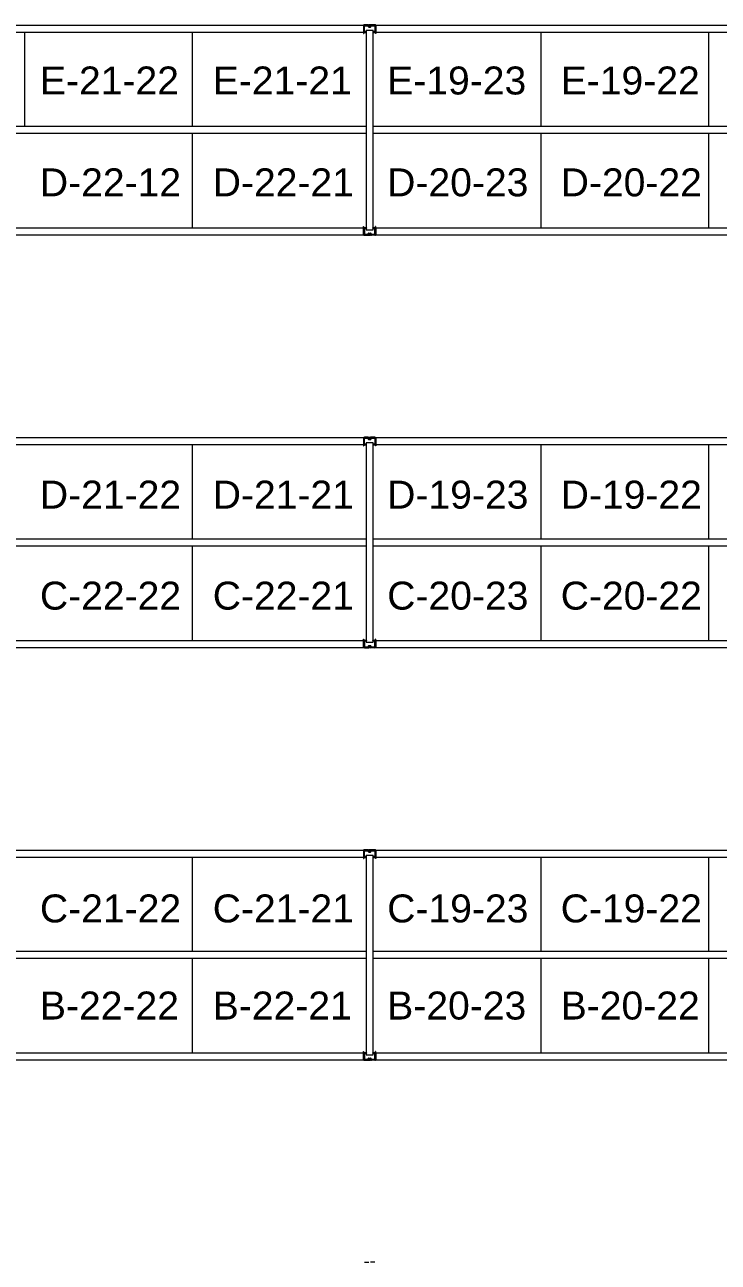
# Model space of a CAD drawing. Header units: inches. Extents: x 2743 to 10591, y -1604 to 5792.
# Drawn here: x 7450.5 to 7648.8, y 3516.1 to 3870.1 of the extents above; entities that cross this region are included whole.
import ezdxf

# ---------------------------------------------------------------- set-up
doc = ezdxf.new("R2010")
doc.units = ezdxf.units.IN
doc.header["$LTSCALE"] = 0.1875
doc.header["$MEASUREMENT"] = 0
for name, color, linetype, lineweight in [('22 Dimension', 7, 'Continuous', 5), ('32 Echelle', 160, 'Continuous', 15), ('33 Poutre', 30, 'Continuous', 15)]:
    doc.layers.add(name, color=color, linetype=linetype, lineweight=lineweight)
doc.styles.add('arial', font='')
doc.styles.get('arial').set_extended_font_data('Arial')

msp = doc.modelspace()

# ---------------------------------------------------------------- hatches: boundary and pattern name
at = {"layer": '32 Echelle'}
for points in [[(7548.14784, 3867.78941), (7548.14784, 3867.97691), (7547.96034, 3867.97691)], [(7548.14784, 3867.78941), (7548.14784, 3867.97691), (7547.96034, 3867.97691)], [(7550.14784, 3867.78941), (7550.14784, 3867.97691), (7550.33534, 3867.97691)], [(7550.14784, 3867.78941), (7550.14784, 3867.97691), (7550.33534, 3867.97691)], [(7548.14784, 3812.16441), (7548.14784, 3811.97691), (7547.96034, 3811.97691)], [(7548.14784, 3812.16441), (7548.14784, 3811.97691), (7547.96034, 3811.97691)], [(7550.14784, 3812.16441), (7550.14784, 3811.97691), (7550.33534, 3811.97691)], [(7550.14784, 3812.16441), (7550.14784, 3811.97691), (7550.33534, 3811.97691)], [(7548.14784, 3749.78941), (7548.14784, 3749.97691), (7547.96034, 3749.97691)], [(7548.14784, 3749.78941), (7548.14784, 3749.97691), (7547.96034, 3749.97691)], [(7550.14784, 3749.78941), (7550.14784, 3749.97691), (7550.33534, 3749.97691)], [(7550.14784, 3749.78941), (7550.14784, 3749.97691), (7550.33534, 3749.97691)], [(7548.14784, 3694.16441), (7548.14784, 3693.97691), (7547.96034, 3693.97691)], [(7548.14784, 3694.16441), (7548.14784, 3693.97691), (7547.96034, 3693.97691)], [(7550.14784, 3694.16441), (7550.14784, 3693.97691), (7550.33534, 3693.97691)], [(7550.14784, 3694.16441), (7550.14784, 3693.97691), (7550.33534, 3693.97691)], [(7548.14784, 3631.78941), (7548.14784, 3631.97691), (7547.96034, 3631.97691)], [(7548.14784, 3631.78941), (7548.14784, 3631.97691), (7547.96034, 3631.97691)], [(7550.14784, 3631.78941), (7550.14784, 3631.97691), (7550.33534, 3631.97691)], [(7550.14784, 3631.78941), (7550.14784, 3631.97691), (7550.33534, 3631.97691)], [(7548.14784, 3576.16441), (7548.14784, 3575.97691), (7547.96034, 3575.97691)], [(7548.14784, 3576.16441), (7548.14784, 3575.97691), (7547.96034, 3575.97691)], [(7550.14784, 3576.16441), (7550.14784, 3575.97691), (7550.33534, 3575.97691)], [(7550.14784, 3576.16441), (7550.14784, 3575.97691), (7550.33534, 3575.97691)]]:
    msp.add_hatch(color=256, dxfattribs=at).paths.add_polyline_path(points)

# ---------------------------------------------------------------- linework, layer by layer
at = {"layer": '22 Dimension'}
for p, q in [((7450.52284, 3840.97691), (7450.52284, 3867.97691)), ((7498.52284, 3840.97691), (7498.52284, 3867.97691)), ((7598.14784, 3840.97691), (7598.14784, 3867.97691)), ((7646.14784, 3840.97691), (7646.14784, 3867.97691)), ((7548.14784, 3840.97691), (7402.52284, 3840.97691)), ((7695.77284, 3840.97691), (7550.14784, 3840.97691)), ((7548.14784, 3838.97691), (7402.52284, 3838.97691)), ((7498.52284, 3811.97691), (7498.52284, 3838.97691)), ((7695.77284, 3838.97691), (7550.14784, 3838.97691)), ((7598.14784, 3811.97691), (7598.14784, 3838.97691)), ((7646.14784, 3811.97691), (7646.14784, 3838.97691)), ((7498.52284, 3722.97691), (7498.52284, 3749.97691)), ((7598.14784, 3722.97691), (7598.14784, 3749.97691)), ((7646.14784, 3722.97691), (7646.14784, 3749.97691)), ((7548.14784, 3722.97691), (7402.52284, 3722.97691)), ((7548.14784, 3720.97691), (7402.52284, 3720.97691)), ((7498.52284, 3693.97691), (7498.52284, 3720.97691)), ((7695.77284, 3722.97691), (7550.14784, 3722.97691)), ((7695.77284, 3720.97691), (7550.14784, 3720.97691)), ((7598.14784, 3693.97691), (7598.14784, 3720.97691)), ((7646.14784, 3693.97691), (7646.14784, 3720.97691)), ((7498.52284, 3604.97691), (7498.52284, 3631.97691)), ((7598.14784, 3604.97691), (7598.14784, 3631.97691)), ((7646.14784, 3604.97691), (7646.14784, 3631.97691)), ((7548.14784, 3604.97691), (7402.52284, 3604.97691)), ((7695.77284, 3604.97691), (7550.14784, 3604.97691)), ((7548.14784, 3602.97691), (7402.52284, 3602.97691)), ((7498.52284, 3575.97691), (7498.52284, 3602.97691)), ((7695.77284, 3602.97691), (7550.14784, 3602.97691)), ((7598.14784, 3575.97691), (7598.14784, 3602.97691)), ((7646.14784, 3575.97691), (7646.14784, 3602.97691))]:
    msp.add_line(p, q, dxfattribs=at)
at = {"layer": '32 Echelle', "linetype": 'Continuous', "lineweight": 25}
for p, q in [((7547.52288, 3869.79316), (7547.52288, 3868.16066)), ((7547.52288, 3869.79316), (7547.52288, 3868.16066)), ((7547.61288, 3868.16066), (7547.61288, 3869.79316)), ((7547.61288, 3868.16066), (7547.61288, 3869.79316)), ((7548.63547, 3869.97691), (7547.70663, 3869.97691)), ((7548.63547, 3869.97691), (7547.70663, 3869.97691)), ((7547.70663, 3869.88691), (7548.63547, 3869.88691)), ((7547.70663, 3869.88691), (7548.63547, 3869.88691)), ((7548.72512, 3869.82057), (7548.76903, 3869.67693)), ((7548.72512, 3869.82057), (7548.76903, 3869.67693)), ((7548.8551, 3869.70325), (7548.81119, 3869.84688)), ((7548.8551, 3869.70325), (7548.81119, 3869.84688)), ((7549.35092, 3869.63691), (7548.94475, 3869.63691)), ((7549.35092, 3869.63691), (7548.94475, 3869.63691)), ((7548.94475, 3869.54691), (7549.35092, 3869.54691)), ((7548.94475, 3869.54691), (7549.35092, 3869.54691)), ((7549.48449, 3869.84688), (7549.44057, 3869.70325)), ((7549.48449, 3869.84688), (7549.44057, 3869.70325)), ((7549.52664, 3869.67693), (7549.57055, 3869.82057)), ((7549.52664, 3869.67693), (7549.57055, 3869.82057)), ((7550.58904, 3869.97691), (7549.66021, 3869.97691)), ((7550.58904, 3869.97691), (7549.66021, 3869.97691)), ((7549.66021, 3869.88691), (7550.58904, 3869.88691)), ((7549.66021, 3869.88691), (7550.58904, 3869.88691)), ((7550.68279, 3869.79316), (7550.68279, 3868.16066)), ((7550.68279, 3869.79316), (7550.68279, 3868.16066)), ((7550.77279, 3868.16066), (7550.77279, 3869.79316)), ((7550.77279, 3868.16066), (7550.77279, 3869.79316)), ((7548.12288, 3868.06691), (7547.70663, 3868.06691)), ((7548.12288, 3868.06691), (7547.70663, 3868.06691)), ((7547.70663, 3867.97691), (7548.12288, 3867.97691)), ((7547.70663, 3867.97691), (7548.12288, 3867.97691)), ((7548.12288, 3867.97691), (7548.12288, 3868.06691)), ((7548.12288, 3867.97691), (7548.12288, 3868.06691)), ((7550.58904, 3868.06691), (7550.17279, 3868.06691)), ((7550.17279, 3868.06691), (7550.17279, 3867.97691)), ((7550.58904, 3868.06691), (7550.17279, 3868.06691)), ((7550.17279, 3868.06691), (7550.17279, 3867.97691)), ((7550.17279, 3867.97691), (7550.58904, 3867.97691)), ((7550.17279, 3867.97691), (7550.58904, 3867.97691)), ((7547.52288, 3810.16066), (7547.52288, 3811.79316)), ((7547.52288, 3810.16066), (7547.52288, 3811.79316)), ((7547.61288, 3811.79316), (7547.61288, 3810.16066)), ((7547.61288, 3811.79316), (7547.61288, 3810.16066)), ((7547.70663, 3811.97691), (7548.12288, 3811.97691)), ((7547.70663, 3811.97691), (7548.12288, 3811.97691)), ((7548.12288, 3811.88691), (7547.70663, 3811.88691)), ((7548.12288, 3811.88691), (7547.70663, 3811.88691)), ((7547.70663, 3810.06691), (7548.63547, 3810.06691)), ((7547.70663, 3810.06691), (7548.63547, 3810.06691)), ((7548.63547, 3809.97691), (7547.70663, 3809.97691)), ((7548.63547, 3809.97691), (7547.70663, 3809.97691)), ((7548.12288, 3811.97691), (7548.12288, 3811.88691)), ((7548.12288, 3811.97691), (7548.12288, 3811.88691)), ((7548.72512, 3810.13325), (7548.76903, 3810.27688)), ((7548.72512, 3810.13325), (7548.76903, 3810.27688)), ((7548.8551, 3810.25057), (7548.81119, 3810.10693)), ((7548.8551, 3810.25057), (7548.81119, 3810.10693)), ((7548.94475, 3810.40691), (7549.35092, 3810.40691)), ((7548.94475, 3810.40691), (7549.35092, 3810.40691)), ((7549.35092, 3810.31691), (7548.94475, 3810.31691)), ((7549.35092, 3810.31691), (7548.94475, 3810.31691)), ((7549.48449, 3810.10693), (7549.44057, 3810.25057)), ((7549.48449, 3810.10693), (7549.44057, 3810.25057)), ((7549.52664, 3810.27688), (7549.57055, 3810.13325)), ((7549.52664, 3810.27688), (7549.57055, 3810.13325)), ((7549.66021, 3810.06691), (7550.58904, 3810.06691)), ((7549.66021, 3810.06691), (7550.58904, 3810.06691)), ((7550.58904, 3809.97691), (7549.66021, 3809.97691)), ((7550.58904, 3809.97691), (7549.66021, 3809.97691)), ((7550.17279, 3811.97691), (7550.58904, 3811.97691)), ((7550.17279, 3811.88691), (7550.17279, 3811.97691)), ((7550.17279, 3811.97691), (7550.58904, 3811.97691)), ((7550.17279, 3811.88691), (7550.17279, 3811.97691)), ((7550.58904, 3811.88691), (7550.17279, 3811.88691)), ((7550.58904, 3811.88691), (7550.17279, 3811.88691)), ((7550.68279, 3810.16066), (7550.68279, 3811.79316)), ((7550.68279, 3810.16066), (7550.68279, 3811.79316)), ((7550.77279, 3811.79316), (7550.77279, 3810.16066)), ((7550.77279, 3811.79316), (7550.77279, 3810.16066)), ((7547.52288, 3751.79316), (7547.52288, 3750.16066)), ((7547.52288, 3751.79316), (7547.52288, 3750.16066)), ((7547.61288, 3750.16066), (7547.61288, 3751.79316)), ((7547.61288, 3750.16066), (7547.61288, 3751.79316)), ((7548.63547, 3751.97691), (7547.70663, 3751.97691)), ((7548.63547, 3751.97691), (7547.70663, 3751.97691)), ((7547.70663, 3751.88691), (7548.63547, 3751.88691)), ((7547.70663, 3751.88691), (7548.63547, 3751.88691)), ((7548.12288, 3750.06691), (7547.70663, 3750.06691)), ((7548.12288, 3750.06691), (7547.70663, 3750.06691)), ((7547.70663, 3749.97691), (7548.12288, 3749.97691)), ((7547.70663, 3749.97691), (7548.12288, 3749.97691)), ((7548.12288, 3749.97691), (7548.12288, 3750.06691)), ((7548.12288, 3749.97691), (7548.12288, 3750.06691)), ((7548.72512, 3751.82057), (7548.76903, 3751.67693)), ((7548.72512, 3751.82057), (7548.76903, 3751.67693)), ((7548.8551, 3751.70325), (7548.81119, 3751.84688)), ((7548.8551, 3751.70325), (7548.81119, 3751.84688)), ((7549.35092, 3751.63691), (7548.94475, 3751.63691)), ((7549.35092, 3751.63691), (7548.94475, 3751.63691)), ((7548.94475, 3751.54691), (7549.35092, 3751.54691)), ((7548.94475, 3751.54691), (7549.35092, 3751.54691)), ((7549.48449, 3751.84688), (7549.44057, 3751.70325)), ((7549.48449, 3751.84688), (7549.44057, 3751.70325)), ((7549.52664, 3751.67693), (7549.57055, 3751.82057)), ((7549.52664, 3751.67693), (7549.57055, 3751.82057)), ((7550.58904, 3751.97691), (7549.66021, 3751.97691)), ((7550.58904, 3751.97691), (7549.66021, 3751.97691)), ((7549.66021, 3751.88691), (7550.58904, 3751.88691)), ((7549.66021, 3751.88691), (7550.58904, 3751.88691)), ((7550.58904, 3750.06691), (7550.17279, 3750.06691)), ((7550.17279, 3750.06691), (7550.17279, 3749.97691)), ((7550.58904, 3750.06691), (7550.17279, 3750.06691)), ((7550.17279, 3750.06691), (7550.17279, 3749.97691)), ((7550.17279, 3749.97691), (7550.58904, 3749.97691)), ((7550.17279, 3749.97691), (7550.58904, 3749.97691)), ((7550.68279, 3751.79316), (7550.68279, 3750.16066)), ((7550.68279, 3751.79316), (7550.68279, 3750.16066)), ((7550.77279, 3750.16066), (7550.77279, 3751.79316)), ((7550.77279, 3750.16066), (7550.77279, 3751.79316)), ((7547.52288, 3692.16066), (7547.52288, 3693.79316)), ((7547.52288, 3692.16066), (7547.52288, 3693.79316)), ((7547.61288, 3693.79316), (7547.61288, 3692.16066)), ((7547.61288, 3693.79316), (7547.61288, 3692.16066)), ((7547.70663, 3693.97691), (7548.12288, 3693.97691)), ((7547.70663, 3693.97691), (7548.12288, 3693.97691)), ((7548.12288, 3693.88691), (7547.70663, 3693.88691)), ((7548.12288, 3693.88691), (7547.70663, 3693.88691)), ((7548.12288, 3693.97691), (7548.12288, 3693.88691)), ((7548.12288, 3693.97691), (7548.12288, 3693.88691)), ((7548.72512, 3692.13325), (7548.76903, 3692.27688)), ((7548.72512, 3692.13325), (7548.76903, 3692.27688)), ((7548.8551, 3692.25057), (7548.81119, 3692.10693)), ((7548.8551, 3692.25057), (7548.81119, 3692.10693)), ((7548.94475, 3692.40691), (7549.35092, 3692.40691)), ((7548.94475, 3692.40691), (7549.35092, 3692.40691)), ((7549.35092, 3692.31691), (7548.94475, 3692.31691)), ((7549.35092, 3692.31691), (7548.94475, 3692.31691)), ((7549.48449, 3692.10693), (7549.44057, 3692.25057)), ((7549.48449, 3692.10693), (7549.44057, 3692.25057)), ((7549.52664, 3692.27688), (7549.57055, 3692.13325)), ((7549.52664, 3692.27688), (7549.57055, 3692.13325)), ((7550.17279, 3693.97691), (7550.58904, 3693.97691)), ((7550.17279, 3693.88691), (7550.17279, 3693.97691)), ((7550.17279, 3693.97691), (7550.58904, 3693.97691)), ((7550.17279, 3693.88691), (7550.17279, 3693.97691)), ((7550.58904, 3693.88691), (7550.17279, 3693.88691)), ((7550.58904, 3693.88691), (7550.17279, 3693.88691)), ((7550.68279, 3692.16066), (7550.68279, 3693.79316)), ((7550.68279, 3692.16066), (7550.68279, 3693.79316)), ((7550.77279, 3693.79316), (7550.77279, 3692.16066)), ((7550.77279, 3693.79316), (7550.77279, 3692.16066)), ((7547.70663, 3692.06691), (7548.63547, 3692.06691)), ((7547.70663, 3692.06691), (7548.63547, 3692.06691)), ((7548.63547, 3691.97691), (7547.70663, 3691.97691)), ((7548.63547, 3691.97691), (7547.70663, 3691.97691)), ((7549.66021, 3692.06691), (7550.58904, 3692.06691)), ((7549.66021, 3692.06691), (7550.58904, 3692.06691)), ((7550.58904, 3691.97691), (7549.66021, 3691.97691)), ((7550.58904, 3691.97691), (7549.66021, 3691.97691)), ((7547.52288, 3633.79316), (7547.52288, 3632.16066)), ((7547.52288, 3633.79316), (7547.52288, 3632.16066)), ((7547.61288, 3632.16066), (7547.61288, 3633.79316)), ((7547.61288, 3632.16066), (7547.61288, 3633.79316)), ((7548.63547, 3633.97691), (7547.70663, 3633.97691)), ((7548.63547, 3633.97691), (7547.70663, 3633.97691)), ((7547.70663, 3633.88691), (7548.63547, 3633.88691)), ((7547.70663, 3633.88691), (7548.63547, 3633.88691)), ((7548.12288, 3632.06691), (7547.70663, 3632.06691)), ((7548.12288, 3632.06691), (7547.70663, 3632.06691)), ((7548.12288, 3631.97691), (7548.12288, 3632.06691)), ((7548.12288, 3631.97691), (7548.12288, 3632.06691)), ((7548.72512, 3633.82057), (7548.76903, 3633.67693)), ((7548.72512, 3633.82057), (7548.76903, 3633.67693)), ((7548.8551, 3633.70325), (7548.81119, 3633.84688)), ((7548.8551, 3633.70325), (7548.81119, 3633.84688)), ((7549.35092, 3633.63691), (7548.94475, 3633.63691)), ((7549.35092, 3633.63691), (7548.94475, 3633.63691)), ((7548.94475, 3633.54691), (7549.35092, 3633.54691)), ((7548.94475, 3633.54691), (7549.35092, 3633.54691)), ((7549.48449, 3633.84688), (7549.44057, 3633.70325)), ((7549.48449, 3633.84688), (7549.44057, 3633.70325)), ((7549.52664, 3633.67693), (7549.57055, 3633.82057)), ((7549.52664, 3633.67693), (7549.57055, 3633.82057)), ((7550.58904, 3633.97691), (7549.66021, 3633.97691)), ((7550.58904, 3633.97691), (7549.66021, 3633.97691)), ((7549.66021, 3633.88691), (7550.58904, 3633.88691)), ((7549.66021, 3633.88691), (7550.58904, 3633.88691)), ((7550.58904, 3632.06691), (7550.17279, 3632.06691)), ((7550.17279, 3632.06691), (7550.17279, 3631.97691)), ((7550.58904, 3632.06691), (7550.17279, 3632.06691)), ((7550.17279, 3632.06691), (7550.17279, 3631.97691)), ((7550.68279, 3633.79316), (7550.68279, 3632.16066)), ((7550.68279, 3633.79316), (7550.68279, 3632.16066)), ((7550.77279, 3632.16066), (7550.77279, 3633.79316)), ((7550.77279, 3632.16066), (7550.77279, 3633.79316)), ((7547.70663, 3631.97691), (7548.12288, 3631.97691)), ((7547.70663, 3631.97691), (7548.12288, 3631.97691)), ((7550.17279, 3631.97691), (7550.58904, 3631.97691)), ((7550.17279, 3631.97691), (7550.58904, 3631.97691)), ((7547.52288, 3574.16066), (7547.52288, 3575.79316)), ((7547.52288, 3574.16066), (7547.52288, 3575.79316)), ((7547.61288, 3575.79316), (7547.61288, 3574.16066)), ((7547.61288, 3575.79316), (7547.61288, 3574.16066)), ((7547.70663, 3575.97691), (7548.12288, 3575.97691)), ((7547.70663, 3575.97691), (7548.12288, 3575.97691)), ((7548.12288, 3575.88691), (7547.70663, 3575.88691)), ((7548.12288, 3575.88691), (7547.70663, 3575.88691)), ((7548.12288, 3575.97691), (7548.12288, 3575.88691)), ((7548.12288, 3575.97691), (7548.12288, 3575.88691)), ((7550.17279, 3575.97691), (7550.58904, 3575.97691)), ((7550.17279, 3575.88691), (7550.17279, 3575.97691)), ((7550.17279, 3575.97691), (7550.58904, 3575.97691)), ((7550.17279, 3575.88691), (7550.17279, 3575.97691)), ((7550.58904, 3575.88691), (7550.17279, 3575.88691)), ((7550.58904, 3575.88691), (7550.17279, 3575.88691)), ((7550.68279, 3574.16066), (7550.68279, 3575.79316)), ((7550.68279, 3574.16066), (7550.68279, 3575.79316)), ((7550.77279, 3575.79316), (7550.77279, 3574.16066)), ((7550.77279, 3575.79316), (7550.77279, 3574.16066)), ((7547.70663, 3574.06691), (7548.63547, 3574.06691)), ((7547.70663, 3574.06691), (7548.63547, 3574.06691)), ((7548.63547, 3573.97691), (7547.70663, 3573.97691)), ((7548.63547, 3573.97691), (7547.70663, 3573.97691)), ((7548.72512, 3574.13325), (7548.76903, 3574.27688)), ((7548.72512, 3574.13325), (7548.76903, 3574.27688)), ((7548.8551, 3574.25057), (7548.81119, 3574.10693)), ((7548.8551, 3574.25057), (7548.81119, 3574.10693)), ((7548.94475, 3574.40691), (7549.35092, 3574.40691)), ((7548.94475, 3574.40691), (7549.35092, 3574.40691)), ((7549.35092, 3574.31691), (7548.94475, 3574.31691)), ((7549.35092, 3574.31691), (7548.94475, 3574.31691)), ((7549.48449, 3574.10693), (7549.44057, 3574.25057)), ((7549.48449, 3574.10693), (7549.44057, 3574.25057)), ((7549.52664, 3574.27688), (7549.57055, 3574.13325)), ((7549.52664, 3574.27688), (7549.57055, 3574.13325)), ((7549.66021, 3574.06691), (7550.58904, 3574.06691)), ((7549.66021, 3574.06691), (7550.58904, 3574.06691)), ((7550.58904, 3573.97691), (7549.66021, 3573.97691)), ((7550.58904, 3573.97691), (7549.66021, 3573.97691))]:
    msp.add_line(p, q, dxfattribs=at)
at = {"layer": '32 Echelle'}
for p, q in [((7548.14784, 3867.97691), (7547.96034, 3867.97691)), ((7548.14784, 3867.78941), (7547.96034, 3867.97691)), ((7548.14784, 3867.97691), (7547.96034, 3867.97691)), ((7548.14784, 3867.78941), (7547.96034, 3867.97691)), ((7550.14784, 3868.47691), (7548.14784, 3868.47691)), ((7548.14784, 3868.47691), (7548.14784, 3811.47691)), ((7550.14784, 3868.47691), (7548.14784, 3868.47691)), ((7548.14784, 3868.47691), (7548.14784, 3811.47691)), ((7548.14784, 3867.78941), (7548.14784, 3867.97691)), ((7548.14784, 3867.78941), (7548.14784, 3867.97691)), ((7550.14784, 3811.47691), (7550.14784, 3868.47691)), ((7550.14784, 3811.47691), (7550.14784, 3868.47691)), ((7550.14784, 3867.97691), (7550.33534, 3867.97691)), ((7550.14784, 3867.78941), (7550.14784, 3867.97691)), ((7550.14784, 3867.78941), (7550.33534, 3867.97691)), ((7550.14784, 3867.97691), (7550.33534, 3867.97691)), ((7550.14784, 3867.78941), (7550.14784, 3867.97691)), ((7550.14784, 3867.78941), (7550.33534, 3867.97691)), ((7548.14784, 3812.16441), (7547.96034, 3811.97691)), ((7548.14784, 3812.16441), (7547.96034, 3811.97691)), ((7548.14784, 3811.97691), (7547.96034, 3811.97691)), ((7548.14784, 3811.97691), (7547.96034, 3811.97691)), ((7548.14784, 3812.16441), (7548.14784, 3811.97691)), ((7548.14784, 3812.16441), (7548.14784, 3811.97691)), ((7548.14784, 3811.47691), (7550.14784, 3811.47691)), ((7548.14784, 3811.47691), (7550.14784, 3811.47691)), ((7550.14784, 3812.16441), (7550.14784, 3811.97691)), ((7550.14784, 3812.16441), (7550.33534, 3811.97691)), ((7550.14784, 3812.16441), (7550.14784, 3811.97691)), ((7550.14784, 3812.16441), (7550.33534, 3811.97691)), ((7550.14784, 3811.97691), (7550.33534, 3811.97691)), ((7550.14784, 3811.97691), (7550.33534, 3811.97691)), ((7548.14784, 3749.97691), (7547.96034, 3749.97691)), ((7548.14784, 3749.78941), (7547.96034, 3749.97691)), ((7548.14784, 3749.97691), (7547.96034, 3749.97691)), ((7548.14784, 3749.78941), (7547.96034, 3749.97691)), ((7550.14784, 3750.47691), (7548.14784, 3750.47691)), ((7548.14784, 3750.47691), (7548.14784, 3693.47691)), ((7550.14784, 3750.47691), (7548.14784, 3750.47691)), ((7548.14784, 3750.47691), (7548.14784, 3693.47691)), ((7548.14784, 3749.78941), (7548.14784, 3749.97691)), ((7548.14784, 3749.78941), (7548.14784, 3749.97691)), ((7550.14784, 3693.47691), (7550.14784, 3750.47691)), ((7550.14784, 3693.47691), (7550.14784, 3750.47691)), ((7550.14784, 3749.97691), (7550.33534, 3749.97691)), ((7550.14784, 3749.78941), (7550.14784, 3749.97691)), ((7550.14784, 3749.78941), (7550.33534, 3749.97691)), ((7550.14784, 3749.97691), (7550.33534, 3749.97691)), ((7550.14784, 3749.78941), (7550.14784, 3749.97691)), ((7550.14784, 3749.78941), (7550.33534, 3749.97691)), ((7548.14784, 3694.16441), (7547.96034, 3693.97691)), ((7548.14784, 3694.16441), (7547.96034, 3693.97691)), ((7548.14784, 3693.97691), (7547.96034, 3693.97691)), ((7548.14784, 3693.97691), (7547.96034, 3693.97691)), ((7548.14784, 3694.16441), (7548.14784, 3693.97691)), ((7548.14784, 3694.16441), (7548.14784, 3693.97691)), ((7548.14784, 3693.47691), (7550.14784, 3693.47691)), ((7548.14784, 3693.47691), (7550.14784, 3693.47691)), ((7550.14784, 3694.16441), (7550.14784, 3693.97691)), ((7550.14784, 3694.16441), (7550.33534, 3693.97691)), ((7550.14784, 3694.16441), (7550.14784, 3693.97691)), ((7550.14784, 3694.16441), (7550.33534, 3693.97691)), ((7550.14784, 3693.97691), (7550.33534, 3693.97691)), ((7550.14784, 3693.97691), (7550.33534, 3693.97691)), ((7550.14784, 3632.47691), (7548.14784, 3632.47691)), ((7548.14784, 3632.47691), (7548.14784, 3575.47691)), ((7550.14784, 3632.47691), (7548.14784, 3632.47691)), ((7548.14784, 3632.47691), (7548.14784, 3575.47691)), ((7550.14784, 3575.47691), (7550.14784, 3632.47691)), ((7550.14784, 3575.47691), (7550.14784, 3632.47691)), ((7548.14784, 3631.97691), (7547.96034, 3631.97691)), ((7548.14784, 3631.78941), (7547.96034, 3631.97691)), ((7548.14784, 3631.97691), (7547.96034, 3631.97691)), ((7548.14784, 3631.78941), (7547.96034, 3631.97691)), ((7548.14784, 3631.78941), (7548.14784, 3631.97691)), ((7548.14784, 3631.78941), (7548.14784, 3631.97691)), ((7550.14784, 3631.97691), (7550.33534, 3631.97691)), ((7550.14784, 3631.78941), (7550.14784, 3631.97691)), ((7550.14784, 3631.78941), (7550.33534, 3631.97691)), ((7550.14784, 3631.97691), (7550.33534, 3631.97691)), ((7550.14784, 3631.78941), (7550.14784, 3631.97691)), ((7550.14784, 3631.78941), (7550.33534, 3631.97691)), ((7548.14784, 3576.16441), (7547.96034, 3575.97691)), ((7548.14784, 3576.16441), (7547.96034, 3575.97691)), ((7548.14784, 3575.97691), (7547.96034, 3575.97691)), ((7548.14784, 3575.97691), (7547.96034, 3575.97691)), ((7548.14784, 3576.16441), (7548.14784, 3575.97691)), ((7548.14784, 3576.16441), (7548.14784, 3575.97691)), ((7548.14784, 3575.47691), (7550.14784, 3575.47691)), ((7548.14784, 3575.47691), (7550.14784, 3575.47691)), ((7550.14784, 3576.16441), (7550.14784, 3575.97691)), ((7550.14784, 3576.16441), (7550.33534, 3575.97691)), ((7550.14784, 3576.16441), (7550.14784, 3575.97691)), ((7550.14784, 3576.16441), (7550.33534, 3575.97691)), ((7550.14784, 3575.97691), (7550.33534, 3575.97691)), ((7550.14784, 3575.97691), (7550.33534, 3575.97691))]:
    msp.add_line(p, q, dxfattribs=at)
at = {"layer": '32 Echelle', "linetype": 'Continuous', "lineweight": 25}
for centre, radius, start, end in [((7547.70663, 3869.79316), 0.18375, 90, 180), ((7547.70663, 3869.79316), 0.18375, 90, 180), ((7547.70663, 3869.79316), 0.09375, 90, 180), ((7547.70663, 3869.79316), 0.09375, 90, 180), ((7548.63547, 3869.79316), 0.18375, 17, 90), ((7548.63547, 3869.79316), 0.18375, 17, 90), ((7548.63547, 3869.79316), 0.09375, 17, 90), ((7548.63547, 3869.79316), 0.09375, 17, 90), ((7548.94475, 3869.73066), 0.18375, 197, 270), ((7548.94475, 3869.73066), 0.18375, 197, 270), ((7548.94475, 3869.73066), 0.09375, 197, 270), ((7548.94475, 3869.73066), 0.09375, 197, 270), ((7549.35092, 3869.73066), 0.09375, 270, 343), ((7549.35092, 3869.73066), 0.09375, 270, 343), ((7549.35092, 3869.73066), 0.18375, 270, 343), ((7549.35092, 3869.73066), 0.18375, 270, 343), ((7549.66021, 3869.79316), 0.18375, 90, 163), ((7549.66021, 3869.79316), 0.18375, 90, 163), ((7549.66021, 3869.79316), 0.09375, 90, 163), ((7549.66021, 3869.79316), 0.09375, 90, 163), ((7550.58904, 3869.79316), 0.18375, 0, 90), ((7550.58904, 3869.79316), 0.18375, 0, 90), ((7550.58904, 3869.79316), 0.09375, 0, 90), ((7550.58904, 3869.79316), 0.09375, 0, 90), ((7547.70663, 3868.16066), 0.18375, 180, 270), ((7547.70663, 3868.16066), 0.18375, 180, 270), ((7547.70663, 3868.16066), 0.09375, 180, 270), ((7547.70663, 3868.16066), 0.09375, 180, 270), ((7550.58904, 3868.16066), 0.09375, 270, 0), ((7550.58904, 3868.16066), 0.18375, 270, 0), ((7550.58904, 3868.16066), 0.09375, 270, 0), ((7550.58904, 3868.16066), 0.18375, 270, 0), ((7547.70663, 3811.79316), 0.18375, 90, 180), ((7547.70663, 3811.79316), 0.18375, 90, 180), ((7547.70663, 3810.16066), 0.18375, 180, 270), ((7547.70663, 3810.16066), 0.18375, 180, 270), ((7547.70663, 3811.79316), 0.09375, 90, 180), ((7547.70663, 3811.79316), 0.09375, 90, 180), ((7547.70663, 3810.16066), 0.09375, 180, 270), ((7547.70663, 3810.16066), 0.09375, 180, 270), ((7548.63547, 3810.16066), 0.09375, 270, 343), ((7548.63547, 3810.16066), 0.09375, 270, 343), ((7548.63547, 3810.16066), 0.18375, 270, 343), ((7548.63547, 3810.16066), 0.18375, 270, 343), ((7548.94475, 3810.22316), 0.18375, 90, 163), ((7548.94475, 3810.22316), 0.18375, 90, 163), ((7548.94475, 3810.22316), 0.09375, 90, 163), ((7548.94475, 3810.22316), 0.09375, 90, 163), ((7549.35092, 3810.22316), 0.18375, 17, 90), ((7549.35092, 3810.22316), 0.18375, 17, 90), ((7549.35092, 3810.22316), 0.09375, 17, 90), ((7549.35092, 3810.22316), 0.09375, 17, 90), ((7549.66021, 3810.16066), 0.18375, 197, 270), ((7549.66021, 3810.16066), 0.18375, 197, 270), ((7549.66021, 3810.16066), 0.09375, 197, 270), ((7549.66021, 3810.16066), 0.09375, 197, 270), ((7550.58904, 3811.79316), 0.18375, 0, 90), ((7550.58904, 3811.79316), 0.18375, 0, 90), ((7550.58904, 3811.79316), 0.09375, 0, 90), ((7550.58904, 3811.79316), 0.09375, 0, 90), ((7550.58904, 3810.16066), 0.09375, 270, 0), ((7550.58904, 3810.16066), 0.18375, 270, 0), ((7550.58904, 3810.16066), 0.09375, 270, 0), ((7550.58904, 3810.16066), 0.18375, 270, 0), ((7547.70663, 3751.79316), 0.18375, 90, 180), ((7547.70663, 3751.79316), 0.18375, 90, 180), ((7547.70663, 3750.16066), 0.18375, 180, 270), ((7547.70663, 3750.16066), 0.18375, 180, 270), ((7547.70663, 3751.79316), 0.09375, 90, 180), ((7547.70663, 3751.79316), 0.09375, 90, 180), ((7547.70663, 3750.16066), 0.09375, 180, 270), ((7547.70663, 3750.16066), 0.09375, 180, 270), ((7548.63547, 3751.79316), 0.18375, 17, 90), ((7548.63547, 3751.79316), 0.18375, 17, 90), ((7548.63547, 3751.79316), 0.09375, 17, 90), ((7548.63547, 3751.79316), 0.09375, 17, 90), ((7548.94475, 3751.73066), 0.18375, 197, 270), ((7548.94475, 3751.73066), 0.18375, 197, 270), ((7548.94475, 3751.73066), 0.09375, 197, 270), ((7548.94475, 3751.73066), 0.09375, 197, 270), ((7549.35092, 3751.73066), 0.09375, 270, 343), ((7549.35092, 3751.73066), 0.09375, 270, 343), ((7549.35092, 3751.73066), 0.18375, 270, 343), ((7549.35092, 3751.73066), 0.18375, 270, 343), ((7549.66021, 3751.79316), 0.18375, 90, 163), ((7549.66021, 3751.79316), 0.18375, 90, 163), ((7549.66021, 3751.79316), 0.09375, 90, 163), ((7549.66021, 3751.79316), 0.09375, 90, 163), ((7550.58904, 3751.79316), 0.18375, 0, 90), ((7550.58904, 3751.79316), 0.18375, 0, 90), ((7550.58904, 3751.79316), 0.09375, 0, 90), ((7550.58904, 3751.79316), 0.09375, 0, 90), ((7550.58904, 3750.16066), 0.09375, 270, 0), ((7550.58904, 3750.16066), 0.18375, 270, 0), ((7550.58904, 3750.16066), 0.09375, 270, 0), ((7550.58904, 3750.16066), 0.18375, 270, 0), ((7547.70663, 3693.79316), 0.18375, 90, 180), ((7547.70663, 3693.79316), 0.18375, 90, 180), ((7547.70663, 3693.79316), 0.09375, 90, 180), ((7547.70663, 3693.79316), 0.09375, 90, 180), ((7548.94475, 3692.22316), 0.18375, 90, 163), ((7548.94475, 3692.22316), 0.18375, 90, 163), ((7548.94475, 3692.22316), 0.09375, 90, 163), ((7548.94475, 3692.22316), 0.09375, 90, 163), ((7549.35092, 3692.22316), 0.18375, 17, 90), ((7549.35092, 3692.22316), 0.18375, 17, 90), ((7549.35092, 3692.22316), 0.09375, 17, 90), ((7549.35092, 3692.22316), 0.09375, 17, 90), ((7550.58904, 3693.79316), 0.18375, 0, 90), ((7550.58904, 3693.79316), 0.18375, 0, 90), ((7550.58904, 3693.79316), 0.09375, 0, 90), ((7550.58904, 3693.79316), 0.09375, 0, 90), ((7547.70663, 3692.16066), 0.18375, 180, 270), ((7547.70663, 3692.16066), 0.18375, 180, 270), ((7547.70663, 3692.16066), 0.09375, 180, 270), ((7547.70663, 3692.16066), 0.09375, 180, 270), ((7548.63547, 3692.16066), 0.09375, 270, 343), ((7548.63547, 3692.16066), 0.09375, 270, 343), ((7548.63547, 3692.16066), 0.18375, 270, 343), ((7548.63547, 3692.16066), 0.18375, 270, 343), ((7549.66021, 3692.16066), 0.18375, 197, 270), ((7549.66021, 3692.16066), 0.18375, 197, 270), ((7549.66021, 3692.16066), 0.09375, 197, 270), ((7549.66021, 3692.16066), 0.09375, 197, 270), ((7550.58904, 3692.16066), 0.09375, 270, 0), ((7550.58904, 3692.16066), 0.18375, 270, 0), ((7550.58904, 3692.16066), 0.09375, 270, 0), ((7550.58904, 3692.16066), 0.18375, 270, 0), ((7547.70663, 3633.79316), 0.18375, 90, 180), ((7547.70663, 3633.79316), 0.18375, 90, 180), ((7547.70663, 3632.16066), 0.18375, 180, 270), ((7547.70663, 3632.16066), 0.18375, 180, 270), ((7547.70663, 3633.79316), 0.09375, 90, 180), ((7547.70663, 3633.79316), 0.09375, 90, 180), ((7547.70663, 3632.16066), 0.09375, 180, 270), ((7547.70663, 3632.16066), 0.09375, 180, 270), ((7548.63547, 3633.79316), 0.18375, 17, 90), ((7548.63547, 3633.79316), 0.18375, 17, 90), ((7548.63547, 3633.79316), 0.09375, 17, 90), ((7548.63547, 3633.79316), 0.09375, 17, 90), ((7548.94475, 3633.73066), 0.18375, 197, 270), ((7548.94475, 3633.73066), 0.18375, 197, 270), ((7548.94475, 3633.73066), 0.09375, 197, 270), ((7548.94475, 3633.73066), 0.09375, 197, 270), ((7549.35092, 3633.73066), 0.09375, 270, 343), ((7549.35092, 3633.73066), 0.09375, 270, 343), ((7549.35092, 3633.73066), 0.18375, 270, 343), ((7549.35092, 3633.73066), 0.18375, 270, 343), ((7549.66021, 3633.79316), 0.18375, 90, 163), ((7549.66021, 3633.79316), 0.18375, 90, 163), ((7549.66021, 3633.79316), 0.09375, 90, 163), ((7549.66021, 3633.79316), 0.09375, 90, 163), ((7550.58904, 3633.79316), 0.18375, 0, 90), ((7550.58904, 3633.79316), 0.18375, 0, 90), ((7550.58904, 3633.79316), 0.09375, 0, 90), ((7550.58904, 3633.79316), 0.09375, 0, 90), ((7550.58904, 3632.16066), 0.09375, 270, 0), ((7550.58904, 3632.16066), 0.18375, 270, 0), ((7550.58904, 3632.16066), 0.09375, 270, 0), ((7550.58904, 3632.16066), 0.18375, 270, 0), ((7547.70663, 3575.79316), 0.18375, 90, 180), ((7547.70663, 3575.79316), 0.18375, 90, 180), ((7547.70663, 3575.79316), 0.09375, 90, 180), ((7547.70663, 3575.79316), 0.09375, 90, 180), ((7550.58904, 3575.79316), 0.18375, 0, 90), ((7550.58904, 3575.79316), 0.18375, 0, 90), ((7550.58904, 3575.79316), 0.09375, 0, 90), ((7550.58904, 3575.79316), 0.09375, 0, 90), ((7547.70663, 3574.16066), 0.18375, 180, 270), ((7547.70663, 3574.16066), 0.18375, 180, 270), ((7547.70663, 3574.16066), 0.09375, 180, 270), ((7547.70663, 3574.16066), 0.09375, 180, 270), ((7548.63547, 3574.16066), 0.09375, 270, 343), ((7548.63547, 3574.16066), 0.09375, 270, 343), ((7548.63547, 3574.16066), 0.18375, 270, 343), ((7548.63547, 3574.16066), 0.18375, 270, 343), ((7548.94475, 3574.22316), 0.18375, 90, 163), ((7548.94475, 3574.22316), 0.18375, 90, 163), ((7548.94475, 3574.22316), 0.09375, 90, 163), ((7548.94475, 3574.22316), 0.09375, 90, 163), ((7549.35092, 3574.22316), 0.18375, 17, 90), ((7549.35092, 3574.22316), 0.18375, 17, 90), ((7549.35092, 3574.22316), 0.09375, 17, 90), ((7549.35092, 3574.22316), 0.09375, 17, 90), ((7549.66021, 3574.16066), 0.18375, 197, 270), ((7549.66021, 3574.16066), 0.18375, 197, 270), ((7549.66021, 3574.16066), 0.09375, 197, 270), ((7549.66021, 3574.16066), 0.09375, 197, 270), ((7550.58904, 3574.16066), 0.09375, 270, 0), ((7550.58904, 3574.16066), 0.18375, 270, 0), ((7550.58904, 3574.16066), 0.09375, 270, 0), ((7550.58904, 3574.16066), 0.18375, 270, 0)]:
    msp.add_arc(centre, radius, start, end, dxfattribs=at)
at = {"layer": '33 Poutre'}
for p, q in [((7403.27284, 3869.97691), (7547.39784, 3869.97691)), ((7547.39784, 3869.97691), (7547.39784, 3867.97691)), ((7547.39784, 3869.85191), (7547.39784, 3867.59591)), ((7547.51684, 3869.85191), (7547.51684, 3867.59591)), ((7547.64184, 3870.09591), (7548.90384, 3870.09591)), ((7548.90384, 3869.97691), (7547.64184, 3869.97691)), ((7549.02884, 3869.63691), (7549.02884, 3869.85191)), ((7549.02884, 3869.63691), (7549.14784, 3869.63691)), ((7549.14784, 3869.63691), (7549.14784, 3869.85191)), ((7549.14784, 3869.63691), (7549.14784, 3869.85191)), ((7549.26684, 3869.63691), (7549.14784, 3869.63691)), ((7549.26684, 3869.63691), (7549.26684, 3869.85191)), ((7550.65384, 3870.09591), (7549.39184, 3870.09591)), ((7549.39184, 3869.97691), (7550.65384, 3869.97691)), ((7550.77884, 3869.85191), (7550.77884, 3867.59591)), ((7550.89784, 3869.97691), (7695.02284, 3869.97691)), ((7550.89784, 3869.97691), (7550.89784, 3867.97691)), ((7550.89784, 3869.85191), (7550.89784, 3867.59591)), ((7403.27284, 3867.97691), (7547.39784, 3867.97691)), ((7547.39784, 3867.59591), (7547.51684, 3867.59591)), ((7550.89784, 3867.59591), (7550.77884, 3867.59591)), ((7550.89784, 3867.97691), (7695.02284, 3867.97691)), ((7403.27284, 3811.97691), (7547.39784, 3811.97691)), ((7403.27284, 3809.97691), (7547.39784, 3809.97691)), ((7547.39784, 3810.10191), (7547.39784, 3812.35791)), ((7547.39784, 3812.35791), (7547.51684, 3812.35791)), ((7547.39784, 3809.97691), (7547.39784, 3811.97691)), ((7547.51684, 3810.10191), (7547.51684, 3812.35791)), ((7548.90384, 3809.97691), (7547.64184, 3809.97691)), ((7547.64184, 3809.85791), (7548.90384, 3809.85791)), ((7549.02884, 3810.31691), (7549.02884, 3810.10191)), ((7549.02884, 3810.31691), (7549.14784, 3810.31691)), ((7549.14784, 3810.31691), (7549.14784, 3810.10191)), ((7549.14784, 3810.31691), (7549.14784, 3810.10191)), ((7549.26684, 3810.31691), (7549.14784, 3810.31691)), ((7549.26684, 3810.31691), (7549.26684, 3810.10191)), ((7549.39184, 3809.97691), (7550.65384, 3809.97691)), ((7550.65384, 3809.85791), (7549.39184, 3809.85791)), ((7550.89784, 3812.35791), (7550.77884, 3812.35791)), ((7550.77884, 3810.10191), (7550.77884, 3812.35791)), ((7550.89784, 3810.10191), (7550.89784, 3812.35791)), ((7550.89784, 3811.97691), (7695.02284, 3811.97691)), ((7550.89784, 3809.97691), (7550.89784, 3811.97691)), ((7550.89784, 3809.97691), (7695.02284, 3809.97691)), ((7403.27284, 3751.97691), (7547.39784, 3751.97691)), ((7403.27284, 3749.97691), (7547.39784, 3749.97691)), ((7547.39784, 3751.97691), (7547.39784, 3749.97691)), ((7547.39784, 3751.85191), (7547.39784, 3749.59591)), ((7547.39784, 3749.59591), (7547.51684, 3749.59591)), ((7547.51684, 3751.85191), (7547.51684, 3749.59591)), ((7547.64184, 3752.09591), (7548.90384, 3752.09591)), ((7548.90384, 3751.97691), (7547.64184, 3751.97691)), ((7549.02884, 3751.63691), (7549.02884, 3751.85191)), ((7549.02884, 3751.63691), (7549.14784, 3751.63691)), ((7549.14784, 3751.63691), (7549.14784, 3751.85191)), ((7549.14784, 3751.63691), (7549.14784, 3751.85191)), ((7549.26684, 3751.63691), (7549.14784, 3751.63691)), ((7549.26684, 3751.63691), (7549.26684, 3751.85191)), ((7550.65384, 3752.09591), (7549.39184, 3752.09591)), ((7549.39184, 3751.97691), (7550.65384, 3751.97691)), ((7550.77884, 3751.85191), (7550.77884, 3749.59591)), ((7550.89784, 3749.59591), (7550.77884, 3749.59591)), ((7550.89784, 3751.97691), (7695.02284, 3751.97691)), ((7550.89784, 3751.97691), (7550.89784, 3749.97691)), ((7550.89784, 3751.85191), (7550.89784, 3749.59591)), ((7550.89784, 3749.97691), (7695.02284, 3749.97691)), ((7403.27284, 3693.97691), (7547.39784, 3693.97691)), ((7547.39784, 3692.10191), (7547.39784, 3694.35791)), ((7547.39784, 3694.35791), (7547.51684, 3694.35791)), ((7547.39784, 3691.97691), (7547.39784, 3693.97691)), ((7547.51684, 3692.10191), (7547.51684, 3694.35791)), ((7549.02884, 3692.31691), (7549.02884, 3692.10191)), ((7549.02884, 3692.31691), (7549.14784, 3692.31691)), ((7549.14784, 3692.31691), (7549.14784, 3692.10191)), ((7549.14784, 3692.31691), (7549.14784, 3692.10191)), ((7549.26684, 3692.31691), (7549.14784, 3692.31691)), ((7549.26684, 3692.31691), (7549.26684, 3692.10191)), ((7550.89784, 3694.35791), (7550.77884, 3694.35791)), ((7550.77884, 3692.10191), (7550.77884, 3694.35791)), ((7550.89784, 3692.10191), (7550.89784, 3694.35791)), ((7550.89784, 3693.97691), (7695.02284, 3693.97691)), ((7550.89784, 3691.97691), (7550.89784, 3693.97691)), ((7403.27284, 3691.97691), (7547.39784, 3691.97691)), ((7548.90384, 3691.97691), (7547.64184, 3691.97691)), ((7547.64184, 3691.85791), (7548.90384, 3691.85791)), ((7549.39184, 3691.97691), (7550.65384, 3691.97691)), ((7550.65384, 3691.85791), (7549.39184, 3691.85791)), ((7550.89784, 3691.97691), (7695.02284, 3691.97691)), ((7403.27284, 3633.97691), (7547.39784, 3633.97691)), ((7547.39784, 3633.97691), (7547.39784, 3631.97691)), ((7547.39784, 3633.85191), (7547.39784, 3631.59591)), ((7547.51684, 3633.85191), (7547.51684, 3631.59591)), ((7547.64184, 3634.09591), (7548.90384, 3634.09591)), ((7548.90384, 3633.97691), (7547.64184, 3633.97691)), ((7549.02884, 3633.63691), (7549.02884, 3633.85191)), ((7549.02884, 3633.63691), (7549.14784, 3633.63691)), ((7549.14784, 3633.63691), (7549.14784, 3633.85191)), ((7549.14784, 3633.63691), (7549.14784, 3633.85191)), ((7549.26684, 3633.63691), (7549.14784, 3633.63691)), ((7549.26684, 3633.63691), (7549.26684, 3633.85191)), ((7550.65384, 3634.09591), (7549.39184, 3634.09591)), ((7549.39184, 3633.97691), (7550.65384, 3633.97691)), ((7550.77884, 3633.85191), (7550.77884, 3631.59591)), ((7550.89784, 3633.97691), (7695.02284, 3633.97691)), ((7550.89784, 3633.97691), (7550.89784, 3631.97691)), ((7550.89784, 3633.85191), (7550.89784, 3631.59591)), ((7403.27284, 3631.97691), (7547.39784, 3631.97691)), ((7547.39784, 3631.59591), (7547.51684, 3631.59591)), ((7550.89784, 3631.59591), (7550.77884, 3631.59591)), ((7550.89784, 3631.97691), (7695.02284, 3631.97691)), ((7403.27284, 3575.97691), (7547.39784, 3575.97691)), ((7547.39784, 3574.10191), (7547.39784, 3576.35791)), ((7547.39784, 3576.35791), (7547.51684, 3576.35791)), ((7547.39784, 3573.97691), (7547.39784, 3575.97691)), ((7547.51684, 3574.10191), (7547.51684, 3576.35791)), ((7550.89784, 3576.35791), (7550.77884, 3576.35791)), ((7550.77884, 3574.10191), (7550.77884, 3576.35791)), ((7550.89784, 3574.10191), (7550.89784, 3576.35791)), ((7550.89784, 3575.97691), (7695.02284, 3575.97691)), ((7550.89784, 3573.97691), (7550.89784, 3575.97691)), ((7403.27284, 3573.97691), (7547.39784, 3573.97691)), ((7548.90384, 3573.97691), (7547.64184, 3573.97691)), ((7547.64184, 3573.85791), (7548.90384, 3573.85791)), ((7549.02884, 3574.31691), (7549.02884, 3574.10191)), ((7549.02884, 3574.31691), (7549.14784, 3574.31691)), ((7549.14784, 3574.31691), (7549.14784, 3574.10191)), ((7549.14784, 3574.31691), (7549.14784, 3574.10191)), ((7549.26684, 3574.31691), (7549.14784, 3574.31691)), ((7549.26684, 3574.31691), (7549.26684, 3574.10191)), ((7549.39184, 3573.97691), (7550.65384, 3573.97691)), ((7550.65384, 3573.85791), (7549.39184, 3573.85791)), ((7550.89784, 3573.97691), (7695.02284, 3573.97691)), ((7547.64184, 3516.09591), (7548.90384, 3516.09591)), ((7550.65384, 3516.09591), (7549.39184, 3516.09591))]:
    msp.add_line(p, q, dxfattribs=at)
for centre, radius, start, end in [((7547.64184, 3869.85191), 0.244, 90, 180), ((7547.64184, 3869.85191), 0.125, 90, 180), ((7548.90384, 3869.85191), 0.244, 0, 90), ((7548.90384, 3869.85191), 0.125, 0, 90), ((7549.39184, 3869.85191), 0.244, 90, 180), ((7549.39184, 3869.85191), 0.125, 90, 180), ((7550.65384, 3869.85191), 0.244, 0, 90), ((7550.65384, 3869.85191), 0.125, 0, 90), ((7547.64184, 3810.10191), 0.244, 180, 270), ((7547.64184, 3810.10191), 0.125, 180, 270), ((7548.90384, 3810.10191), 0.125, 270, 0), ((7548.90384, 3810.10191), 0.244, 270, 0), ((7549.39184, 3810.10191), 0.244, 180, 270), ((7549.39184, 3810.10191), 0.125, 180, 270), ((7550.65384, 3810.10191), 0.244, 270, 0), ((7550.65384, 3810.10191), 0.125, 270, 0), ((7547.64184, 3751.85191), 0.244, 90, 180), ((7547.64184, 3751.85191), 0.125, 90, 180), ((7548.90384, 3751.85191), 0.244, 0, 90), ((7548.90384, 3751.85191), 0.125, 0, 90), ((7549.39184, 3751.85191), 0.244, 90, 180), ((7549.39184, 3751.85191), 0.125, 90, 180), ((7550.65384, 3751.85191), 0.244, 0, 90), ((7550.65384, 3751.85191), 0.125, 0, 90), ((7547.64184, 3692.10191), 0.244, 180, 270), ((7547.64184, 3692.10191), 0.125, 180, 270), ((7548.90384, 3692.10191), 0.125, 270, 0), ((7548.90384, 3692.10191), 0.244, 270, 0), ((7549.39184, 3692.10191), 0.244, 180, 270), ((7549.39184, 3692.10191), 0.125, 180, 270), ((7550.65384, 3692.10191), 0.244, 270, 0), ((7550.65384, 3692.10191), 0.125, 270, 0), ((7547.64184, 3633.85191), 0.244, 90, 180), ((7547.64184, 3633.85191), 0.125, 90, 180), ((7548.90384, 3633.85191), 0.244, 0, 90), ((7548.90384, 3633.85191), 0.125, 0, 90), ((7549.39184, 3633.85191), 0.244, 90, 180), ((7549.39184, 3633.85191), 0.125, 90, 180), ((7550.65384, 3633.85191), 0.244, 0, 90), ((7550.65384, 3633.85191), 0.125, 0, 90), ((7547.64184, 3574.10191), 0.244, 180, 270), ((7547.64184, 3574.10191), 0.125, 180, 270), ((7548.90384, 3574.10191), 0.125, 270, 0), ((7548.90384, 3574.10191), 0.244, 270, 0), ((7549.39184, 3574.10191), 0.244, 180, 270), ((7549.39184, 3574.10191), 0.125, 180, 270), ((7550.65384, 3574.10191), 0.244, 270, 0), ((7550.65384, 3574.10191), 0.125, 270, 0)]:
    msp.add_arc(centre, radius, start, end, dxfattribs=at)

# ---------------------------------------------------------------- texts
at = {"layer": '22 Dimension', "char_height": 8, "attachment_point": 1, "style": 'arial'}
for s, insert in [('{\\fArial Unicode MS|b0|i0|c0|p2;\\C8;E-21-22}', (7454.85997, 3858.14821)), ('{\\fArial Unicode MS|b0|i0|c0|p2;\\C8;E-21-21}', (7504.2765, 3858.14821)), ('{\\fArial Unicode MS|b0|i0|c0|p2;\\C8;E-19-23}', (7554.16648, 3858.14821)), ('{\\fArial Unicode MS|b0|i0|c0|p2;\\C8;E-19-22}', (7603.77092, 3858.14821)), ('{\\fArial Unicode MS|b0|i0|c0|p2;\\C8;D-22-12}', (7454.85997, 3829.01524)), ('{\\fArial Unicode MS|b0|i0|c0|p2;\\C8;D-22-21}', (7504.2765, 3829.01524)), ('{\\fArial Unicode MS|b0|i0|c0|p2;\\C8;D-20-23}', (7554.16648, 3829.01524)), ('{\\fArial Unicode MS|b0|i0|c0|p2;\\C8;D-20-22}', (7603.77092, 3829.01524)), ('{\\fArial Unicode MS|b0|i0|c0|p2;\\C8;D-21-22}', (7454.85997, 3739.68408)), ('{\\fArial Unicode MS|b0|i0|c0|p2;\\C8;D-21-21}', (7504.2765, 3739.68408)), ('{\\fArial Unicode MS|b0|i0|c0|p2;\\C8;D-19-23}', (7554.16648, 3739.68408)), ('{\\fArial Unicode MS|b0|i0|c0|p2;\\C8;D-19-22}', (7603.77092, 3739.68408)), ('{\\fArial Unicode MS|b0|i0|c0|p2;\\C8;C-22-22}', (7454.85997, 3710.78564)), ('{\\fArial Unicode MS|b0|i0|c0|p2;\\C8;C-22-21}', (7504.2765, 3710.78564)), ('{\\fArial Unicode MS|b0|i0|c0|p2;\\C8;C-20-23}', (7554.16648, 3710.78564)), ('{\\fArial Unicode MS|b0|i0|c0|p2;\\C8;C-20-22}', (7603.77092, 3710.78564)), ('{\\fArial Unicode MS|b0|i0|c0|p2;\\C8;C-21-22}', (7454.85997, 3621.30356)), ('{\\fArial Unicode MS|b0|i0|c0|p2;\\C8;C-21-21}', (7504.2765, 3621.30356)), ('{\\fArial Unicode MS|b0|i0|c0|p2;\\C8;C-19-23}', (7554.16648, 3621.30356)), ('{\\fArial Unicode MS|b0|i0|c0|p2;\\C8;C-19-22}', (7603.77092, 3621.30356)), ('{\\fArial Unicode MS|b0|i0|c0|p2;\\C8;B-22-22}', (7454.85997, 3593.53201)), ('{\\fArial Unicode MS|b0|i0|c0|p2;\\C8;B-22-21}', (7504.2765, 3593.53201)), ('{\\fArial Unicode MS|b0|i0|c0|p2;\\C8;B-20-23}', (7554.16648, 3593.53201)), ('{\\fArial Unicode MS|b0|i0|c0|p2;\\C8;B-20-22}', (7603.77092, 3593.53201))]:
    msp.add_mtext_dynamic_manual_height_columns(s, width=68.8901007, gutter_width=5, heights=[0], dxfattribs=dict(at, insert=insert))

doc.saveas('drawing.dxf')
